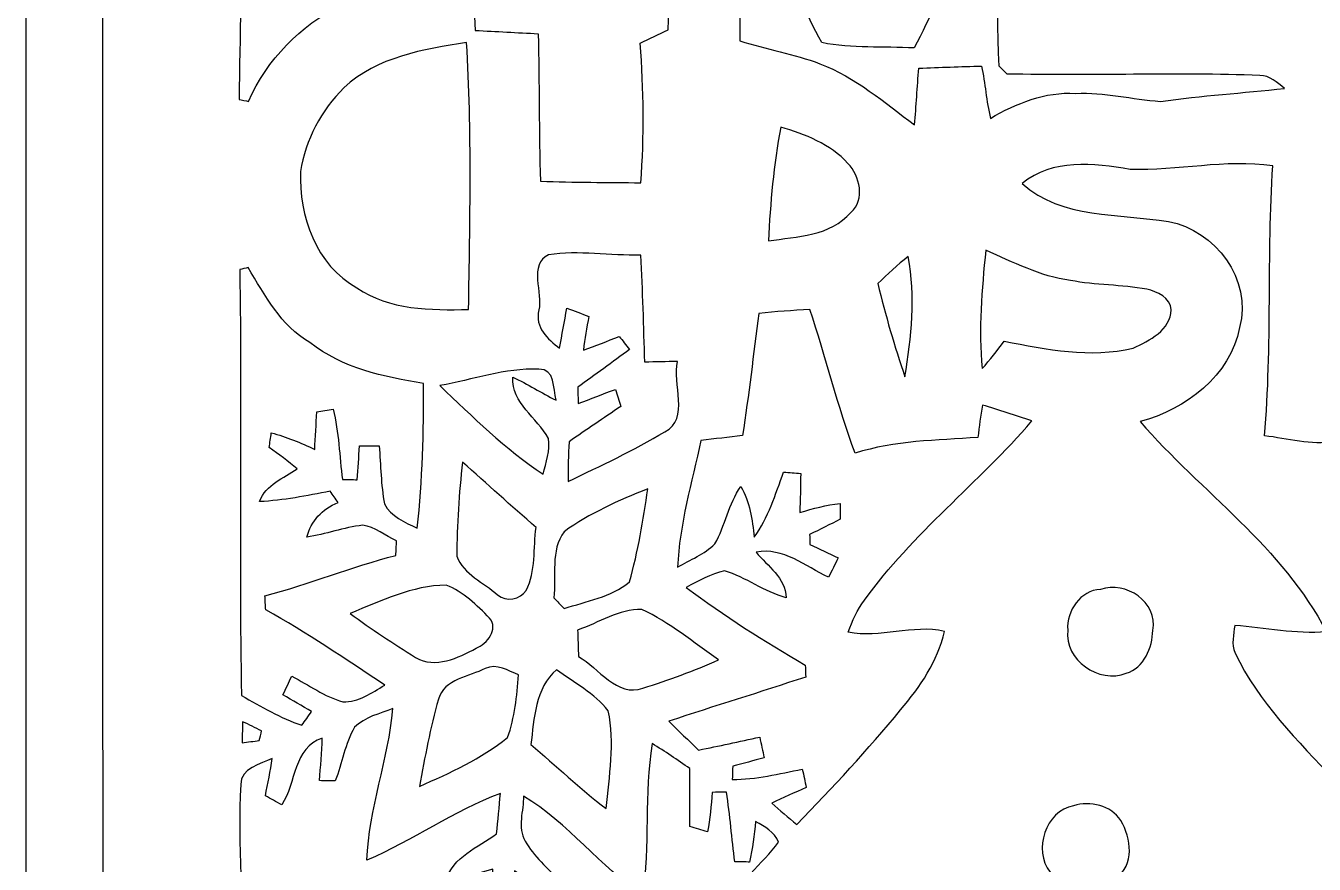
# Model space of a CAD drawing. Header units: centimetres. Extents: x -16.8 to 16.8, y -16.7 to 16.7.
# Drawn here: x -16.77 to -5, y -0.71 to 6.95 of the extents above; entities that cross this region are included whole.
import ezdxf

# ---------------------------------------------------------------- set-up
doc = ezdxf.new("R2010")
doc.units = ezdxf.units.CM
doc.header["$MEASUREMENT"] = 0
doc.layers.add('Layer 1', color=7, linetype='Continuous')

msp = doc.modelspace()

# ---------------------------------------------------------------- linework, layer by layer
at = {"layer": 'Layer 1', "color": 7}
for points, knots in [([(-16.77458, 16.66875), (-16.77458, 16.66875), (16.77458, 16.66875), (16.77458, 16.66875), (16.77458, 16.66875), (16.77458, 16.66875), (16.77458, -16.66875), (16.77458, -16.66875), (16.77458, -16.66875), (16.77458, -16.66875), (-16.77458, -16.66875), (-16.77458, -16.66875), (-16.77458, -16.66875), (-16.77458, -16.66875), (-16.77458, 16.66875), (-16.77458, 16.66875), (-16.77458, 16.66875), (-16.77458, 16.66875), (-16.77458, 16.66875), (-16.77458, 16.66875)], [0, 0, 0, 0, 0.16666667, 0.16666667, 0.16666667, 0.16666667, 0.33333333, 0.33333333, 0.33333333, 0.33333333, 0.5, 0.5, 0.5, 0.5, 0.66666667, 0.66666667, 0.66666667, 0.66666667, 1, 1, 1, 1]), ([(-16.06056, 15.74024), (-16.08032, 8.00664), (-16.06338, 0.2727), (-16.06903, -7.46125), (-16.06903, -7.46125), (-16.06162, -10.29264), (-16.0842, -13.12439), (-16.05774, -15.95543), (-16.05774, -15.95543), (-8.24159, -15.97342), (-0.42545, -15.9579), (7.39069, -15.96319), (7.39069, -15.96319), (10.10426, -15.95579), (12.81818, -15.97836), (15.53139, -15.95191), (15.53139, -15.95191), (15.5508, -8.21796), (15.53422, -0.48436), (15.53986, 7.24958), (15.53986, 7.24958), (15.53245, 10.08098), (15.55503, 12.91272), (15.52857, 15.74377), (15.52857, 15.74377), (5.41937, 15.76246), (-4.68983, 15.74518), (-14.79903, 15.75223), (-14.79903, 15.75223), (-15.21954, 15.75294), (-15.6404, 15.75223), (-16.06056, 15.74024)], [0, 0, 0, 0, 0.11111111, 0.11111111, 0.11111111, 0.11111111, 0.22222222, 0.22222222, 0.22222222, 0.22222222, 0.33333333, 0.33333333, 0.33333333, 0.33333333, 0.44444444, 0.44444444, 0.44444444, 0.44444444, 0.55555556, 0.55555556, 0.55555556, 0.55555556, 0.66666667, 0.66666667, 0.66666667, 0.66666667, 0.77777778, 0.77777778, 0.77777778, 0.77777778, 1, 1, 1, 1]), ([(-13.49446, 11.15624), (-13.53397, 10.72515), (-13.66873, 10.31028), (-13.72553, 9.88201), (-13.72553, 9.88201), (-13.32442, 10.04217), (-12.96353, 10.28629), (-12.56171, 10.44328), (-12.56171, 10.44328), (-12.5857, 10.32863), (-12.58076, 10.20022), (-12.63403, 10.09156), (-12.63403, 10.09156), (-12.7635, 9.96068), (-12.98963, 9.89012), (-13.00374, 9.67705), (-13.00374, 9.67705), (-12.87392, 9.71374), (-12.74657, 9.7596), (-12.61569, 9.79382), (-12.61569, 9.79382), (-12.66649, 9.51512), (-13.06583, 9.50207), (-13.07112, 9.20891), (-13.07112, 9.20891), (-12.96106, 9.24278), (-12.85416, 9.28582), (-12.74868, 9.33132), (-12.74868, 9.33132), (-12.72434, 9.20397), (-12.72223, 9.06321), (-12.65167, 8.94856), (-12.65167, 8.94856), (-12.55148, 9.04452), (-12.51797, 9.18104), (-12.48763, 9.31086), (-12.48763, 9.31086), (-12.37897, 9.23925), (-12.2749, 9.16023), (-12.16096, 9.09673), (-12.16096, 9.09673), (-12.12109, 9.37895), (-12.54054, 9.48584), (-12.44141, 9.779), (-12.44141, 9.779), (-12.35004, 9.7088), (-12.26256, 9.63436), (-12.1726, 9.56275), (-12.1726, 9.56275), (-12.13873, 9.60473), (-12.10451, 9.64636), (-12.07029, 9.68834), (-12.07029, 9.68834), (-12.17965, 9.8104), (-12.29395, 9.92787), (-12.40649, 10.04641), (-12.40649, 10.04641), (-12.39379, 10.16847), (-12.37686, 10.28912), (-12.3571, 10.40977), (-12.3571, 10.40977), (-12.01032, 10.15083), (-11.71928, 9.82557), (-11.37532, 9.56275), (-11.37532, 9.56275), (-11.33404, 9.99878), (-11.34992, 10.43834), (-11.29524, 10.87332), (-11.29524, 10.87332), (-11.20352, 10.801), (-11.10015, 10.73538), (-11.02995, 10.64119), (-11.02995, 10.64119), (-10.99644, 10.48138), (-10.99044, 10.31769), (-10.97351, 10.15577), (-10.97351, 10.15577), (-10.91671, 10.15012), (-10.85956, 10.14518), (-10.80241, 10.13989), (-10.80241, 10.13989), (-10.80135, 10.23479), (-10.80453, 10.32933), (-10.80805, 10.42352), (-10.80805, 10.42352), (-10.75831, 10.42423), (-10.70892, 10.42494), (-10.65918, 10.42529), (-10.65918, 10.42529), (-10.63025, 10.293), (-10.61544, 10.15824), (-10.61755, 10.02277), (-10.61755, 10.02277), (-10.71563, 9.96879), (-10.89307, 9.97267), (-10.89484, 9.83403), (-10.89484, 9.83403), (-10.8839, 8.86142), (-10.86908, 7.88846), (-10.90401, 6.91621), (-10.90401, 6.91621), (-10.98938, 6.87599), (-11.07546, 6.83683), (-11.16013, 6.79485), (-11.16013, 6.79485), (-11.12661, 6.37081), (-11.12344, 5.94431), (-11.15272, 5.51956), (-11.15272, 5.51956), (-11.45893, 5.52097), (-11.76514, 5.52379), (-12.071, 5.53226), (-12.071, 5.53226), (-12.0837, 5.9817), (-12.08158, 6.43149), (-12.09146, 6.88128), (-12.09146, 6.88128), (-12.28302, 6.89222), (-12.47493, 6.90174), (-12.66649, 6.91197), (-12.66649, 6.91197), (-12.67636, 7.08307), (-12.68342, 7.25346), (-12.69471, 7.42386), (-12.69471, 7.42386), (-13.51386, 7.45631), (-14.40109, 7.03933), (-14.73941, 6.26251), (-14.73941, 6.26251), (-14.76093, 6.2671), (-14.80361, 6.27592), (-14.82513, 6.2805), (-14.82513, 6.2805), (-14.80749, 7.43656), (-14.7768, 8.59331), (-14.81949, 9.74937), (-14.81949, 9.74937), (-14.80996, 10.00266), (-14.82619, 10.25701), (-14.80291, 10.50925), (-14.80291, 10.50925), (-14.79726, 10.64789), (-14.6364, 10.67223), (-14.53727, 10.7248), (-14.53727, 10.7248), (-14.53515, 10.58792), (-14.53339, 10.44963), (-14.51575, 10.31346), (-14.51575, 10.31346), (-14.28221, 10.43199), (-14.30055, 10.72409), (-14.18414, 10.92764), (-14.18414, 10.92764), (-14.05431, 10.85709), (-14.091, 10.72056), (-14.11852, 10.60379), (-14.11852, 10.60379), (-14.07936, 10.57204), (-14.03985, 10.54029), (-14.00034, 10.50854), (-14.00034, 10.50854), (-13.9252, 10.65495), (-13.88604, 10.81581), (-13.81619, 10.96398), (-13.81619, 10.96398), (-13.76045, 11.08604), (-13.59323, 11.08569), (-13.49446, 11.15624)], [0, 0, 0, 0, 0.02325581, 0.02325581, 0.02325581, 0.02325581, 0.04651163, 0.04651163, 0.04651163, 0.04651163, 0.06976744, 0.06976744, 0.06976744, 0.06976744, 0.09302326, 0.09302326, 0.09302326, 0.09302326, 0.11627907, 0.11627907, 0.11627907, 0.11627907, 0.13953488, 0.13953488, 0.13953488, 0.13953488, 0.1627907, 0.1627907, 0.1627907, 0.1627907, 0.18604651, 0.18604651, 0.18604651, 0.18604651, 0.20930233, 0.20930233, 0.20930233, 0.20930233, 0.23255814, 0.23255814, 0.23255814, 0.23255814, 0.25581395, 0.25581395, 0.25581395, 0.25581395, 0.27906977, 0.27906977, 0.27906977, 0.27906977, 0.30232558, 0.30232558, 0.30232558, 0.30232558, 0.3255814, 0.3255814, 0.3255814, 0.3255814, 0.34883721, 0.34883721, 0.34883721, 0.34883721, 0.37209302, 0.37209302, 0.37209302, 0.37209302, 0.39534884, 0.39534884, 0.39534884, 0.39534884, 0.41860465, 0.41860465, 0.41860465, 0.41860465, 0.44186047, 0.44186047, 0.44186047, 0.44186047, 0.46511628, 0.46511628, 0.46511628, 0.46511628, 0.48837209, 0.48837209, 0.48837209, 0.48837209, 0.51162791, 0.51162791, 0.51162791, 0.51162791, 0.53488372, 0.53488372, 0.53488372, 0.53488372, 0.55813953, 0.55813953, 0.55813953, 0.55813953, 0.58139535, 0.58139535, 0.58139535, 0.58139535, 0.60465116, 0.60465116, 0.60465116, 0.60465116, 0.62790698, 0.62790698, 0.62790698, 0.62790698, 0.65116279, 0.65116279, 0.65116279, 0.65116279, 0.6744186, 0.6744186, 0.6744186, 0.6744186, 0.69767442, 0.69767442, 0.69767442, 0.69767442, 0.72093023, 0.72093023, 0.72093023, 0.72093023, 0.74418605, 0.74418605, 0.74418605, 0.74418605, 0.76744186, 0.76744186, 0.76744186, 0.76744186, 0.79069767, 0.79069767, 0.79069767, 0.79069767, 0.81395349, 0.81395349, 0.81395349, 0.81395349, 0.8372093, 0.8372093, 0.8372093, 0.8372093, 0.86046512, 0.86046512, 0.86046512, 0.86046512, 0.88372093, 0.88372093, 0.88372093, 0.88372093, 0.90697674, 0.90697674, 0.90697674, 0.90697674, 0.93023256, 0.93023256, 0.93023256, 0.93023256, 0.95348837, 0.95348837, 0.95348837, 0.95348837, 1, 1, 1, 1]), ([(-10.22879, 8.50865), (-9.90706, 7.97454), (-9.80475, 7.34025), (-9.49995, 6.79979), (-9.49995, 6.79979), (-9.22267, 6.74652), (-8.93727, 6.76557), (-8.65611, 6.75111), (-8.65611, 6.75111), (-8.34566, 7.31097), (-8.21972, 7.95267), (-7.91139, 8.51359), (-7.91139, 8.51359), (-7.86694, 7.87188), (-7.90963, 7.22842), (-7.88035, 6.58566), (-7.88035, 6.58566), (-7.85566, 6.56202), (-7.83061, 6.53768), (-7.80556, 6.51334), (-7.80556, 6.51334), (-7.03545, 6.4957), (-6.26498, 6.52815), (-5.49522, 6.50099), (-5.49522, 6.50099), (-5.40526, 6.49958), (-5.33753, 6.43467), (-5.27191, 6.3814), (-5.27191, 6.3814), (-5.64974, 6.34048), (-6.02897, 6.31507), (-6.40503, 6.26251), (-6.40503, 6.26251), (-6.66327, 6.28227), (-6.91868, 6.34894), (-7.17973, 6.33624), (-7.17973, 6.33624), (-7.45772, 6.35353), (-7.72301, 6.24452), (-7.95902, 6.10799), (-7.95902, 6.10799), (-7.995, 6.26569), (-8.00735, 6.42726), (-8.03945, 6.58566), (-8.03945, 6.58566), (-8.23066, 6.58072), (-8.42151, 6.57401), (-8.61236, 6.5659), (-8.61236, 6.5659), (-8.62859, 6.39374), (-8.63776, 6.22124), (-8.65117, 6.04873), (-8.65117, 6.04873), (-8.92916, 6.24981), (-9.19092, 6.48582), (-9.51689, 6.60753), (-9.51689, 6.60753), (-9.75607, 6.69396), (-10.00584, 6.74476), (-10.24925, 6.81567), (-10.24925, 6.81567), (-10.24819, 7.38011), (-10.25913, 7.94491), (-10.22879, 8.50865)], [0, 0, 0, 0, 0.05882353, 0.05882353, 0.05882353, 0.05882353, 0.11764706, 0.11764706, 0.11764706, 0.11764706, 0.17647059, 0.17647059, 0.17647059, 0.17647059, 0.23529412, 0.23529412, 0.23529412, 0.23529412, 0.29411765, 0.29411765, 0.29411765, 0.29411765, 0.35294118, 0.35294118, 0.35294118, 0.35294118, 0.41176471, 0.41176471, 0.41176471, 0.41176471, 0.47058824, 0.47058824, 0.47058824, 0.47058824, 0.52941176, 0.52941176, 0.52941176, 0.52941176, 0.58823529, 0.58823529, 0.58823529, 0.58823529, 0.64705882, 0.64705882, 0.64705882, 0.64705882, 0.70588235, 0.70588235, 0.70588235, 0.70588235, 0.76470588, 0.76470588, 0.76470588, 0.76470588, 0.82352941, 0.82352941, 0.82352941, 0.82352941, 0.88235294, 0.88235294, 0.88235294, 0.88235294, 1, 1, 1, 1]), ([(-13.86769, 6.3881), (-13.56113, 6.66926), (-13.14274, 6.74052), (-12.74586, 6.79979), (-12.74586, 6.79979), (-12.69577, 5.9877), (-12.71588, 5.17349), (-12.72752, 4.36033), (-12.72752, 4.36033), (-13.07324, 4.35504), (-13.45142, 4.35257), (-13.74775, 4.5593), (-13.74775, 4.5593), (-14.12275, 4.7625), (-14.27798, 5.21899), (-14.26492, 5.62257), (-14.26492, 5.62257), (-14.21765, 5.91009), (-14.07372, 6.18243), (-13.86769, 6.3881)], [0, 0, 0, 0, 0.16666667, 0.16666667, 0.16666667, 0.16666667, 0.33333333, 0.33333333, 0.33333333, 0.33333333, 0.5, 0.5, 0.5, 0.5, 0.66666667, 0.66666667, 0.66666667, 0.66666667, 1, 1, 1, 1]), ([(-9.87566, 6.02862), (-9.65165, 5.963), (-9.42164, 5.87163), (-9.26077, 5.6963), (-9.26077, 5.6963), (-9.15141, 5.57812), (-9.10167, 5.36787), (-9.23396, 5.24757), (-9.23396, 5.24757), (-9.42058, 5.03061), (-9.72714, 5.02991), (-9.9882, 4.98687), (-9.9882, 4.98687), (-9.97021, 5.33612), (-9.93916, 5.68466), (-9.87566, 6.02862)], [0, 0, 0, 0, 0.2, 0.2, 0.2, 0.2, 0.4, 0.4, 0.4, 0.4, 0.6, 0.6, 0.6, 0.6, 1, 1, 1, 1]), ([(-7.66904, 5.5118), (-7.39069, 5.74358), (-7.01675, 5.69524), (-6.68267, 5.64162), (-6.68267, 5.64162), (-6.24699, 5.62469), (-5.81484, 5.73722), (-5.37774, 5.67408), (-5.37774, 5.67408), (-5.43207, 4.85211), (-5.38304, 4.02661), (-5.45359, 3.20569), (-5.45359, 3.20569), (-5.24369, 3.18311), (-5.02708, 3.11115), (-4.81718, 3.15771), (-4.81718, 3.15771), (-4.71664, 4.00297), (-4.84152, 4.86692), (-4.70041, 5.71006), (-4.70041, 5.71006), (-4.4323, 5.69701), (-4.15819, 5.71359), (-3.89502, 5.64938), (-3.89502, 5.64938), (-3.90066, 4.79531), (-3.89784, 3.94123), (-3.89784, 3.08681), (-3.89784, 3.08681), (-3.68653, 3.08716), (-3.47486, 3.08681), (-3.26284, 3.08681), (-3.26284, 3.08681), (-3.26073, 3.74438), (-3.28295, 4.40302), (-3.23144, 5.05883), (-3.23144, 5.05883), (-2.94852, 4.47005), (-2.77601, 3.83469), (-2.52695, 3.23109), (-2.52695, 3.23109), (-2.3689, 3.21486), (-2.20874, 3.20887), (-2.05246, 3.17535), (-2.05246, 3.17535), (-2.33892, 2.75731), (-2.60703, 2.32622), (-2.90759, 1.91805), (-2.90759, 1.91805), (-3.52989, 1.91735), (-4.15043, 1.9745), (-4.77238, 1.97591), (-4.77238, 1.97591), (-4.4517, 1.42734), (-3.96593, 0.99413), (-3.65548, 0.43956), (-3.65548, 0.43956), (-3.76202, 0.04798), (-3.91195, -0.33338), (-4.08058, -0.70309), (-4.08058, -0.70309), (-4.32894, -0.45403), (-4.56494, -0.19368), (-4.81259, 0.05574), (-4.81259, 0.05574), (-5.14668, 0.41734), (-5.51004, 0.7687), (-5.72206, 1.22061), (-5.72206, 1.22061), (-5.76051, 1.30175), (-5.7337, 1.38959), (-5.72664, 1.4732), (-5.72664, 1.4732), (-5.4483, 1.44992), (-5.16996, 1.391), (-4.8895, 1.41358), (-4.8895, 1.41358), (-5.28673, 2.18899), (-6.03038, 2.69169), (-6.59165, 3.33622), (-6.59165, 3.33622), (-6.17396, 3.4477), (-5.76509, 3.75391), (-5.68113, 4.19594), (-5.68113, 4.19594), (-5.56225, 4.63338), (-5.90444, 5.08635), (-6.33271, 5.16431), (-6.33271, 5.16431), (-6.77827, 5.24051), (-7.3092, 5.18513), (-7.66904, 5.5118)], [0, 0, 0, 0, 0.04166667, 0.04166667, 0.04166667, 0.04166667, 0.08333333, 0.08333333, 0.08333333, 0.08333333, 0.125, 0.125, 0.125, 0.125, 0.16666667, 0.16666667, 0.16666667, 0.16666667, 0.20833333, 0.20833333, 0.20833333, 0.20833333, 0.25, 0.25, 0.25, 0.25, 0.29166667, 0.29166667, 0.29166667, 0.29166667, 0.33333333, 0.33333333, 0.33333333, 0.33333333, 0.375, 0.375, 0.375, 0.375, 0.41666667, 0.41666667, 0.41666667, 0.41666667, 0.45833333, 0.45833333, 0.45833333, 0.45833333, 0.5, 0.5, 0.5, 0.5, 0.54166667, 0.54166667, 0.54166667, 0.54166667, 0.58333333, 0.58333333, 0.58333333, 0.58333333, 0.625, 0.625, 0.625, 0.625, 0.66666667, 0.66666667, 0.66666667, 0.66666667, 0.70833333, 0.70833333, 0.70833333, 0.70833333, 0.75, 0.75, 0.75, 0.75, 0.79166667, 0.79166667, 0.79166667, 0.79166667, 0.83333333, 0.83333333, 0.83333333, 0.83333333, 0.875, 0.875, 0.875, 0.875, 0.91666667, 0.91666667, 0.91666667, 0.91666667, 1, 1, 1, 1]), ([(-11.99797, 4.85916), (-11.71928, 4.90467), (-11.43494, 4.85069), (-11.15413, 4.8581), (-11.15413, 4.8581), (-11.13437, 4.53214), (-11.12908, 4.20546), (-11.11709, 3.87879), (-11.11709, 3.87879), (-11.01831, 3.88197), (-10.91812, 3.88338), (-10.81864, 3.88549), (-10.81864, 3.88549), (-10.86697, 3.68688), (-10.70363, 3.36091), (-10.93505, 3.24309), (-10.93505, 3.24309), (-11.21833, 3.07234), (-11.5189, 2.93229), (-11.817, 2.78977), (-11.817, 2.78977), (-11.81982, 2.91042), (-11.81629, 3.03177), (-11.80959, 3.15172), (-11.80959, 3.15172), (-11.65296, 3.26108), (-11.49421, 3.36691), (-11.33722, 3.47486), (-11.33722, 3.47486), (-11.35345, 3.52637), (-11.37038, 3.57787), (-11.38661, 3.62903), (-11.38661, 3.62903), (-11.50126, 3.58916), (-11.61309, 3.54259), (-11.72633, 3.49991), (-11.72633, 3.49991), (-11.72739, 3.55036), (-11.72845, 3.6008), (-11.72951, 3.6509), (-11.72951, 3.6509), (-11.57217, 3.7659), (-11.41307, 3.87879), (-11.25679, 3.99521), (-11.25679, 3.99521), (-11.28854, 4.03507), (-11.32029, 4.07494), (-11.35204, 4.1148), (-11.35204, 4.1148), (-11.46034, 4.07176), (-11.56829, 4.02731), (-11.67871, 3.99027), (-11.67871, 3.99027), (-11.66742, 4.09328), (-11.64872, 4.19523), (-11.62897, 4.29683), (-11.62897, 4.29683), (-11.69529, 4.32329), (-11.76196, 4.34834), (-11.82934, 4.37198), (-11.82934, 4.37198), (-11.85228, 4.25027), (-11.87344, 4.12821), (-11.89637, 4.00579), (-11.89637, 4.00579), (-12.00362, 4.09011), (-12.12638, 4.19594), (-12.08476, 4.3561), (-12.08476, 4.3561), (-12.04983, 4.50462), (-12.18106, 4.77873), (-11.99797, 4.85916)], [0, 0, 0, 0, 0.05263158, 0.05263158, 0.05263158, 0.05263158, 0.10526316, 0.10526316, 0.10526316, 0.10526316, 0.15789474, 0.15789474, 0.15789474, 0.15789474, 0.21052632, 0.21052632, 0.21052632, 0.21052632, 0.26315789, 0.26315789, 0.26315789, 0.26315789, 0.31578947, 0.31578947, 0.31578947, 0.31578947, 0.36842105, 0.36842105, 0.36842105, 0.36842105, 0.42105263, 0.42105263, 0.42105263, 0.42105263, 0.47368421, 0.47368421, 0.47368421, 0.47368421, 0.52631579, 0.52631579, 0.52631579, 0.52631579, 0.57894737, 0.57894737, 0.57894737, 0.57894737, 0.63157895, 0.63157895, 0.63157895, 0.63157895, 0.68421053, 0.68421053, 0.68421053, 0.68421053, 0.73684211, 0.73684211, 0.73684211, 0.73684211, 0.78947368, 0.78947368, 0.78947368, 0.78947368, 0.84210526, 0.84210526, 0.84210526, 0.84210526, 0.89473684, 0.89473684, 0.89473684, 0.89473684, 1, 1, 1, 1]), ([(-8.98807, 4.5974), (-8.89811, 4.68277), (-8.80851, 4.76814), (-8.71114, 4.84505), (-8.71114, 4.84505), (-8.64164, 4.47851), (-8.68151, 4.10845), (-8.73972, 3.74403), (-8.73972, 3.74403), (-8.83673, 4.02414), (-8.91681, 4.30989), (-8.98807, 4.5974)], [0, 0, 0, 0, 0.25, 0.25, 0.25, 0.25, 0.5, 0.5, 0.5, 0.5, 1, 1, 1, 1]), ([(-8.00171, 4.90185), (-7.75018, 4.79425), (-7.50358, 4.66266), (-7.22771, 4.62703), (-7.22771, 4.62703), (-6.99805, 4.5787), (-6.76028, 4.5907), (-6.53027, 4.54554), (-6.53027, 4.54554), (-6.4329, 4.52473), (-6.31331, 4.47181), (-6.3059, 4.35751), (-6.3059, 4.35751), (-6.31366, 4.17266), (-6.50452, 4.07529), (-6.65374, 4.00861), (-6.65374, 4.00861), (-7.04462, 3.91301), (-7.44608, 3.99627), (-7.83273, 4.0707), (-7.83273, 4.0707), (-7.89693, 3.98462), (-7.96325, 3.90031), (-8.03487, 3.81988), (-8.03487, 3.81988), (-8.06979, 4.18042), (-8.03628, 4.54307), (-8.00171, 4.90185)], [0, 0, 0, 0, 0.125, 0.125, 0.125, 0.125, 0.25, 0.25, 0.25, 0.25, 0.375, 0.375, 0.375, 0.375, 0.5, 0.5, 0.5, 0.5, 0.625, 0.625, 0.625, 0.625, 0.75, 0.75, 0.75, 0.75, 1, 1, 1, 1]), ([(-14.81878, 4.72581), (-14.79973, 4.73004), (-14.76163, 4.73922), (-14.74258, 4.74345), (-14.74258, 4.74345), (-14.58807, 4.49051), (-14.44625, 4.21252), (-14.17814, 4.05977), (-14.17814, 4.05977), (-13.8811, 3.82094), (-13.50433, 3.74544), (-13.1385, 3.68441), (-13.1385, 3.68441), (-13.1378, 3.24309), (-13.14768, 2.80106), (-13.19742, 2.3622), (-13.19742, 2.3622), (-13.30819, 2.41476), (-13.43907, 2.46733), (-13.49693, 2.58304), (-13.49693, 2.58304), (-13.52903, 2.75766), (-13.53044, 2.93617), (-13.5449, 3.11291), (-13.5449, 3.11291), (-13.60452, 3.11397), (-13.66414, 3.11397), (-13.72376, 3.11291), (-13.72376, 3.11291), (-13.73117, 3.01166), (-13.73823, 2.90724), (-13.74493, 2.80494), (-13.74493, 2.80494), (-13.79044, 2.80529), (-13.83594, 2.80564), (-13.88145, 2.80564), (-13.88145, 2.80564), (-13.90721, 3.02048), (-13.91285, 3.23815), (-13.96612, 3.44805), (-13.96612, 3.44805), (-14.01551, 3.44029), (-14.0649, 3.43253), (-14.11429, 3.42441), (-14.11429, 3.42441), (-14.12134, 3.31117), (-14.12769, 3.19546), (-14.13439, 3.08151), (-14.13439, 3.08151), (-14.26316, 3.14113), (-14.39298, 3.19828), (-14.53092, 3.23286), (-14.53092, 3.23286), (-14.53727, 3.18841), (-14.54362, 3.1436), (-14.54961, 3.0988), (-14.54961, 3.0988), (-14.46248, 3.03636), (-14.3764, 2.9718), (-14.2935, 2.90407), (-14.2935, 2.90407), (-14.41944, 2.81658), (-14.57854, 2.7626), (-14.63781, 2.60456), (-14.63781, 2.60456), (-14.41979, 2.61373), (-14.20636, 2.65889), (-13.99293, 2.69981), (-13.99293, 2.69981), (-13.96894, 2.66559), (-13.94495, 2.63066), (-13.92096, 2.59609), (-13.92096, 2.59609), (-14.06984, 2.53436), (-14.16509, 2.42888), (-14.20636, 2.27965), (-14.20636, 2.27965), (-14.03421, 2.30681), (-13.86911, 2.36714), (-13.69624, 2.38901), (-13.69624, 2.38901), (-13.58159, 2.37596), (-13.48881, 2.29059), (-13.38545, 2.24473), (-13.38545, 2.24473), (-13.38792, 2.20098), (-13.39039, 2.15724), (-13.3925, 2.11314), (-13.3925, 2.11314), (-13.79643, 2.00801), (-14.18449, 1.84891), (-14.58877, 1.74449), (-14.58877, 1.74449), (-14.58666, 1.70145), (-14.58454, 1.65876), (-14.58207, 1.61537), (-14.58207, 1.61537), (-14.20707, 1.40758), (-13.85147, 1.16381), (-13.4941, 0.9271), (-13.4941, 0.9271), (-13.61052, 0.85584), (-13.7347, 0.77047), (-13.87651, 0.77329), (-13.87651, 0.77329), (-14.04514, 0.82197), (-14.18943, 0.92922), (-14.3443, 1.00859), (-14.3443, 1.00859), (-14.37076, 0.95179), (-14.39757, 0.895), (-14.42403, 0.83785), (-14.42403, 0.83785), (-14.33689, 0.78634), (-14.24905, 0.7366), (-14.16191, 0.68509), (-14.16191, 0.68509), (-14.1919, 0.64382), (-14.22188, 0.60219), (-14.25152, 0.55986), (-14.25152, 0.55986), (-14.44696, 0.62618), (-14.6237, 0.73307), (-14.80397, 0.83079), (-14.80397, 0.83079), (-14.82584, 2.12901), (-14.79903, 3.42724), (-14.81878, 4.72581)], [0, 0, 0, 0, 0.03030303, 0.03030303, 0.03030303, 0.03030303, 0.06060606, 0.06060606, 0.06060606, 0.06060606, 0.09090909, 0.09090909, 0.09090909, 0.09090909, 0.12121212, 0.12121212, 0.12121212, 0.12121212, 0.15151515, 0.15151515, 0.15151515, 0.15151515, 0.18181818, 0.18181818, 0.18181818, 0.18181818, 0.21212121, 0.21212121, 0.21212121, 0.21212121, 0.24242424, 0.24242424, 0.24242424, 0.24242424, 0.27272727, 0.27272727, 0.27272727, 0.27272727, 0.3030303, 0.3030303, 0.3030303, 0.3030303, 0.33333333, 0.33333333, 0.33333333, 0.33333333, 0.36363636, 0.36363636, 0.36363636, 0.36363636, 0.39393939, 0.39393939, 0.39393939, 0.39393939, 0.42424242, 0.42424242, 0.42424242, 0.42424242, 0.45454545, 0.45454545, 0.45454545, 0.45454545, 0.48484848, 0.48484848, 0.48484848, 0.48484848, 0.51515152, 0.51515152, 0.51515152, 0.51515152, 0.54545455, 0.54545455, 0.54545455, 0.54545455, 0.57575758, 0.57575758, 0.57575758, 0.57575758, 0.60606061, 0.60606061, 0.60606061, 0.60606061, 0.63636364, 0.63636364, 0.63636364, 0.63636364, 0.66666667, 0.66666667, 0.66666667, 0.66666667, 0.6969697, 0.6969697, 0.6969697, 0.6969697, 0.72727273, 0.72727273, 0.72727273, 0.72727273, 0.75757576, 0.75757576, 0.75757576, 0.75757576, 0.78787879, 0.78787879, 0.78787879, 0.78787879, 0.81818182, 0.81818182, 0.81818182, 0.81818182, 0.84848485, 0.84848485, 0.84848485, 0.84848485, 0.87878788, 0.87878788, 0.87878788, 0.87878788, 0.90909091, 0.90909091, 0.90909091, 0.90909091, 0.93939394, 0.93939394, 0.93939394, 0.93939394, 1, 1, 1, 1]), ([(-10.07674, 4.32541), (-9.92152, 4.34128), (-9.76595, 4.35116), (-9.61002, 4.3621), (-9.61002, 4.3621), (-9.46326, 3.92642), (-9.35567, 3.47768), (-9.19586, 3.04694), (-9.19586, 3.04694), (-8.8332, 3.1623), (-8.44973, 3.16512), (-8.07332, 3.19052), (-8.07332, 3.19052), (-8.06238, 3.29283), (-8.04651, 3.38772), (-8.0324, 3.48756), (-8.0324, 3.48756), (-7.88035, 3.44241), (-7.73077, 3.38949), (-7.57943, 3.34186), (-7.57943, 3.34186), (-8.06768, 2.77636), (-8.66987, 2.31316), (-9.11013, 1.70427), (-9.11013, 1.70427), (-9.1761, 1.61572), (-9.2202, 1.51412), (-9.26006, 1.41182), (-9.26006, 1.41182), (-8.96655, 1.35008), (-8.67163, 1.48484), (-8.37777, 1.41852), (-8.37777, 1.41852), (-8.44091, 1.14547), (-8.60178, 0.91123), (-8.77958, 0.70026), (-8.77958, 0.70026), (-9.0805, 0.33796), (-9.39835, -0.01023), (-9.72855, -0.34608), (-9.72855, -0.34608), (-9.80687, -0.28363), (-9.88307, -0.21872), (-9.95715, -0.15169), (-9.95715, -0.15169), (-9.85414, -0.10019), (-9.74796, -0.05539), (-9.64212, -0.00988), (-9.64212, -0.00988), (-9.65341, 0.04657), (-9.66505, 0.10266), (-9.67775, 0.15875), (-9.67775, 0.15875), (-9.88942, 0.11748), (-10.10109, 0.0635), (-10.31804, 0.06526), (-10.31804, 0.06526), (-10.31734, 0.0956), (-10.31522, 0.15628), (-10.31416, 0.18662), (-10.31416, 0.18662), (-10.21821, 0.21096), (-10.12225, 0.23671), (-10.027, 0.26282), (-10.027, 0.26282), (-10.04006, 0.32597), (-10.05346, 0.38841), (-10.06757, 0.45085), (-10.06757, 0.45085), (-10.25419, 0.41416), (-10.4394, 0.36865), (-10.62637, 0.33338), (-10.62637, 0.33338), (-10.71739, 0.42051), (-10.80805, 0.50835), (-10.89695, 0.5969), (-10.89695, 0.5969), (-10.48209, 0.7366), (-10.06228, 0.86184), (-9.64706, 1.00118), (-9.64706, 1.00118), (-9.64812, 1.02835), (-9.64988, 1.08268), (-9.65059, 1.10984), (-9.65059, 1.10984), (-10.02312, 1.33068), (-10.39424, 1.55681), (-10.73785, 1.82069), (-10.73785, 1.82069), (-10.62496, 1.87713), (-10.51419, 1.94522), (-10.38931, 1.97062), (-10.38931, 1.97062), (-10.1921, 1.91417), (-10.02559, 1.77871), (-9.82557, 1.72579), (-9.82557, 1.72579), (-9.83015, 1.911), (-9.99596, 2.01295), (-10.10003, 2.14348), (-10.10003, 2.14348), (-9.85273, 2.18793), (-9.64847, 2.01471), (-9.43857, 1.91241), (-9.43857, 1.91241), (-9.40894, 1.97132), (-9.37895, 2.03059), (-9.35002, 2.08986), (-9.35002, 2.08986), (-9.4361, 2.13148), (-9.52218, 2.17276), (-9.6079, 2.21368), (-9.6079, 2.21368), (-9.60896, 2.23626), (-9.61037, 2.28106), (-9.61108, 2.30364), (-9.61108, 2.30364), (-9.51689, 2.3495), (-9.42305, 2.39607), (-9.33062, 2.4451), (-9.33062, 2.4451), (-9.33133, 2.48109), (-9.33274, 2.55305), (-9.33309, 2.58868), (-9.33309, 2.58868), (-9.45833, 2.57351), (-9.58039, 2.54141), (-9.70033, 2.50437), (-9.70033, 2.50437), (-9.69786, 2.62396), (-9.69363, 2.74179), (-9.69257, 2.86103), (-9.69257, 2.86103), (-9.74478, 2.86632), (-9.79699, 2.87126), (-9.84885, 2.87514), (-9.84885, 2.87514), (-9.92399, 2.67053), (-9.9882, 2.45604), (-10.11837, 2.27859), (-10.11837, 2.27859), (-10.13389, 2.43911), (-10.15647, 2.60315), (-10.24079, 2.7432), (-10.24079, 2.7432), (-10.35121, 2.58269), (-10.38366, 2.38548), (-10.47644, 2.21721), (-10.47644, 2.21721), (-10.57381, 2.12478), (-10.70187, 2.07116), (-10.81828, 2.00554), (-10.81828, 2.00554), (-10.79994, 2.39959), (-10.6867, 2.77918), (-10.60521, 3.16301), (-10.60521, 3.16301), (-10.47856, 3.17853), (-10.35121, 3.19229), (-10.22421, 3.20851), (-10.22421, 3.20851), (-10.16706, 3.57964), (-10.12331, 3.95288), (-10.07674, 4.32541)], [0, 0, 0, 0, 0.02380952, 0.02380952, 0.02380952, 0.02380952, 0.04761905, 0.04761905, 0.04761905, 0.04761905, 0.07142857, 0.07142857, 0.07142857, 0.07142857, 0.0952381, 0.0952381, 0.0952381, 0.0952381, 0.11904762, 0.11904762, 0.11904762, 0.11904762, 0.14285714, 0.14285714, 0.14285714, 0.14285714, 0.16666667, 0.16666667, 0.16666667, 0.16666667, 0.19047619, 0.19047619, 0.19047619, 0.19047619, 0.21428571, 0.21428571, 0.21428571, 0.21428571, 0.23809524, 0.23809524, 0.23809524, 0.23809524, 0.26190476, 0.26190476, 0.26190476, 0.26190476, 0.28571429, 0.28571429, 0.28571429, 0.28571429, 0.30952381, 0.30952381, 0.30952381, 0.30952381, 0.33333333, 0.33333333, 0.33333333, 0.33333333, 0.35714286, 0.35714286, 0.35714286, 0.35714286, 0.38095238, 0.38095238, 0.38095238, 0.38095238, 0.4047619, 0.4047619, 0.4047619, 0.4047619, 0.42857143, 0.42857143, 0.42857143, 0.42857143, 0.45238095, 0.45238095, 0.45238095, 0.45238095, 0.47619048, 0.47619048, 0.47619048, 0.47619048, 0.5, 0.5, 0.5, 0.5, 0.52380952, 0.52380952, 0.52380952, 0.52380952, 0.54761905, 0.54761905, 0.54761905, 0.54761905, 0.57142857, 0.57142857, 0.57142857, 0.57142857, 0.5952381, 0.5952381, 0.5952381, 0.5952381, 0.61904762, 0.61904762, 0.61904762, 0.61904762, 0.64285714, 0.64285714, 0.64285714, 0.64285714, 0.66666667, 0.66666667, 0.66666667, 0.66666667, 0.69047619, 0.69047619, 0.69047619, 0.69047619, 0.71428571, 0.71428571, 0.71428571, 0.71428571, 0.73809524, 0.73809524, 0.73809524, 0.73809524, 0.76190476, 0.76190476, 0.76190476, 0.76190476, 0.78571429, 0.78571429, 0.78571429, 0.78571429, 0.80952381, 0.80952381, 0.80952381, 0.80952381, 0.83333333, 0.83333333, 0.83333333, 0.83333333, 0.85714286, 0.85714286, 0.85714286, 0.85714286, 0.88095238, 0.88095238, 0.88095238, 0.88095238, 0.9047619, 0.9047619, 0.9047619, 0.9047619, 0.92857143, 0.92857143, 0.92857143, 0.92857143, 0.95238095, 0.95238095, 0.95238095, 0.95238095, 1, 1, 1, 1]), ([(-12.99034, 3.66501), (-12.69048, 3.71934), (-12.39449, 3.82587), (-12.08687, 3.81494), (-12.08687, 3.81494), (-11.93518, 3.82058), (-11.9567, 3.64031), (-11.92848, 3.53095), (-11.92848, 3.53095), (-12.06112, 3.59974), (-12.18918, 3.67736), (-12.32359, 3.74297), (-12.32359, 3.74297), (-12.33699, 3.50449), (-12.10204, 3.37185), (-11.99868, 3.18241), (-11.99868, 3.18241), (-11.98104, 3.07446), (-12.01843, 2.95981), (-12.04701, 2.85503), (-12.04701, 2.85503), (-12.39132, 3.08504), (-12.69189, 3.37891), (-12.99034, 3.66501)], [0, 0, 0, 0, 0.14285714, 0.14285714, 0.14285714, 0.14285714, 0.28571429, 0.28571429, 0.28571429, 0.28571429, 0.42857143, 0.42857143, 0.42857143, 0.42857143, 0.57142857, 0.57142857, 0.57142857, 0.57142857, 0.71428571, 0.71428571, 0.71428571, 0.71428571, 1, 1, 1, 1]), ([(-12.83476, 2.10538), (-12.83476, 2.39289), (-12.8143, 2.68041), (-12.78431, 2.96651), (-12.78431, 2.96651), (-12.55889, 2.7686), (-12.33946, 2.56399), (-12.11157, 2.36926), (-12.11157, 2.36926), (-12.13697, 2.17911), (-12.11051, 1.96885), (-12.20082, 1.79317), (-12.20082, 1.79317), (-12.25797, 1.70991), (-12.38356, 1.68557), (-12.46258, 1.75295), (-12.46258, 1.75295), (-12.58676, 1.86337), (-12.77408, 1.93887), (-12.83476, 2.10538)], [0, 0, 0, 0, 0.16666667, 0.16666667, 0.16666667, 0.16666667, 0.33333333, 0.33333333, 0.33333333, 0.33333333, 0.5, 0.5, 0.5, 0.5, 0.66666667, 0.66666667, 0.66666667, 0.66666667, 1, 1, 1, 1]), ([(-11.85474, 2.32974), (-11.62085, 2.49555), (-11.35698, 2.61761), (-11.08992, 2.72062), (-11.08992, 2.72062), (-11.13049, 2.43452), (-11.17918, 2.14877), (-11.25714, 1.86972), (-11.25714, 1.86972), (-11.42647, 1.73249), (-11.6526, 1.69333), (-11.85545, 1.62631), (-11.85545, 1.62631), (-11.88614, 1.65947), (-11.91719, 1.69228), (-11.94823, 1.72438), (-11.94823, 1.72438), (-11.92706, 1.92264), (-11.98139, 2.15653), (-11.85474, 2.32974)], [0, 0, 0, 0, 0.16666667, 0.16666667, 0.16666667, 0.16666667, 0.33333333, 0.33333333, 0.33333333, 0.33333333, 0.5, 0.5, 0.5, 0.5, 0.66666667, 0.66666667, 0.66666667, 0.66666667, 1, 1, 1, 1]), ([(-13.80984, 1.58221), (-13.52832, 1.69862), (-13.24222, 1.8355), (-12.93213, 1.8415), (-12.93213, 1.8415), (-12.77832, 1.77871), (-12.65096, 1.6577), (-12.53596, 1.53952), (-12.53596, 1.53952), (-12.45094, 1.43722), (-12.55889, 1.30669), (-12.65767, 1.264), (-12.65767, 1.264), (-12.82171, 1.17687), (-13.03232, 1.07421), (-13.21153, 1.17934), (-13.21153, 1.17934), (-13.41508, 1.30704), (-13.61758, 1.43757), (-13.80984, 1.58221)], [0, 0, 0, 0, 0.16666667, 0.16666667, 0.16666667, 0.16666667, 0.33333333, 0.33333333, 0.33333333, 0.33333333, 0.5, 0.5, 0.5, 0.5, 0.66666667, 0.66666667, 0.66666667, 0.66666667, 1, 1, 1, 1]), ([(-6.95219, 1.80199), (-6.72324, 1.88348), (-6.42408, 1.68522), (-6.47524, 1.42769), (-6.47524, 1.42769), (-6.477, 1.26965), (-6.55532, 1.08444), (-6.7183, 1.0354), (-6.7183, 1.0354), (-6.9656, 0.93874), (-7.28733, 1.15358), (-7.25241, 1.43051), (-7.25241, 1.43051), (-7.26334, 1.60655), (-7.13775, 1.79388), (-6.95219, 1.80199)], [0, 0, 0, 0, 0.2, 0.2, 0.2, 0.2, 0.4, 0.4, 0.4, 0.4, 0.6, 0.6, 0.6, 0.6, 1, 1, 1, 1]), ([(-11.73127, 1.43087), (-11.53866, 1.49613), (-11.35204, 1.62278), (-11.1446, 1.6189), (-11.1446, 1.6189), (-10.89131, 1.50036), (-10.67259, 1.31727), (-10.44258, 1.15888), (-10.44258, 1.15888), (-10.66694, 1.05728), (-10.89942, 0.97402), (-11.13402, 0.89958), (-11.13402, 0.89958), (-11.3732, 0.81315), (-11.53654, 1.08268), (-11.72351, 1.18957), (-11.72351, 1.18957), (-11.72528, 1.24989), (-11.72916, 1.37054), (-11.73127, 1.43087)], [0, 0, 0, 0, 0.16666667, 0.16666667, 0.16666667, 0.16666667, 0.33333333, 0.33333333, 0.33333333, 0.33333333, 0.5, 0.5, 0.5, 0.5, 0.66666667, 0.66666667, 0.66666667, 0.66666667, 1, 1, 1, 1]), ([(-12.57512, 1.07915), (-12.47034, 1.12924), (-12.36592, 1.05833), (-12.27032, 1.02059), (-12.27032, 1.02059), (-12.28725, 0.82762), (-12.30418, 0.63077), (-12.37262, 0.44732), (-12.37262, 0.44732), (-12.61075, 0.25224), (-12.89791, 0.12559), (-13.17766, 0.00106), (-13.17766, 0.00106), (-13.12792, 0.26882), (-13.07641, 0.53693), (-13.00304, 0.79904), (-13.00304, 0.79904), (-12.95118, 0.9839), (-12.71976, 1.00365), (-12.57512, 1.07915)], [0, 0, 0, 0, 0.16666667, 0.16666667, 0.16666667, 0.16666667, 0.33333333, 0.33333333, 0.33333333, 0.33333333, 0.5, 0.5, 0.5, 0.5, 0.66666667, 0.66666667, 0.66666667, 0.66666667, 1, 1, 1, 1]), ([(-12.15919, 0.38276), (-12.12779, 0.6223), (-12.12039, 0.89641), (-11.92424, 1.06821), (-11.92424, 1.06821), (-11.76479, 0.94721), (-11.57499, 0.85337), (-11.45152, 0.69215), (-11.45152, 0.69215), (-11.39049, 0.39864), (-11.44164, 0.09419), (-11.47057, -0.20144), (-11.47057, -0.20144), (-11.71258, -0.02187), (-11.92636, 0.19226), (-12.15919, 0.38276)], [0, 0, 0, 0, 0.2, 0.2, 0.2, 0.2, 0.4, 0.4, 0.4, 0.4, 0.6, 0.6, 0.6, 0.6, 1, 1, 1, 1]), ([(-13.76962, 0.54116), (-13.67684, 0.63535), (-13.53926, 0.6664), (-13.41931, 0.71261), (-13.41931, 0.71261), (-13.46024, 0.24412), (-13.64051, -0.20249), (-13.65673, -0.6731), (-13.65673, -0.6731), (-13.2394, -0.49248), (-12.86439, -0.22437), (-12.43753, -0.06421), (-12.43753, -0.06421), (-12.44741, -0.18591), (-12.45905, -0.3108), (-12.47246, -0.43286), (-12.47246, -0.43286), (-12.64179, -0.55633), (-12.86898, -0.64135), (-12.93848, -0.86254), (-12.93848, -0.86254), (-12.79208, -0.83785), (-12.6492, -0.79904), (-12.50738, -0.756), (-12.50738, -0.756), (-12.50668, -0.80469), (-12.50597, -0.85337), (-12.50491, -0.90241), (-12.50491, -0.90241), (-12.66084, -1.01635), (-12.81924, -1.12783), (-12.98469, -1.22837), (-12.98469, -1.22837), (-12.95083, -1.28552), (-12.9159, -1.34267), (-12.87992, -1.39876), (-12.87992, -1.39876), (-12.79031, -1.34303), (-12.69859, -1.29011), (-12.60369, -1.24389), (-12.60369, -1.24389), (-12.59311, -1.37689), (-12.58641, -1.51095), (-12.56101, -1.64253), (-12.56101, -1.64253), (-12.52643, -1.64218), (-12.45694, -1.64183), (-12.42236, -1.64148), (-12.42236, -1.64148), (-12.39485, -1.52224), (-12.37333, -1.40123), (-12.35004, -1.28164), (-12.35004, -1.28164), (-12.23186, -1.37478), (-12.10416, -1.47249), (-11.94329, -1.45309), (-11.94329, -1.45309), (-12.01491, -1.19309), (-12.35675, -1.06927), (-12.30948, -0.77153), (-12.30948, -0.77153), (-12.18847, -0.84173), (-12.07911, -0.93028), (-11.95564, -0.9966), (-11.95564, -0.9966), (-11.93659, -0.9525), (-11.91719, -0.90876), (-11.89743, -0.86536), (-11.89743, -0.86536), (-12.00468, -0.74577), (-12.13026, -0.63923), (-12.2107, -0.49848), (-12.2107, -0.49848), (-12.28513, -0.37465), (-12.2234, -0.21837), (-12.22622, -0.08819), (-12.22622, -0.08819), (-11.81806, -0.33514), (-11.52313, -0.72708), (-11.13437, -1.00083), (-11.13437, -1.00083), (-11.07228, -0.53834), (-11.12414, -0.06844), (-11.05076, 0.39299), (-11.05076, 0.39299), (-10.93258, 0.32138), (-10.82005, 0.24236), (-10.70539, 0.16439), (-10.70539, 0.16439), (-10.70539, 0.03175), (-10.70469, -0.23354), (-10.70469, -0.36618), (-10.70469, -0.36618), (-10.65142, -0.38206), (-10.5985, -0.39793), (-10.54559, -0.41381), (-10.54559, -0.41381), (-10.51983, -0.29528), (-10.51101, -0.17392), (-10.50114, -0.05327), (-10.50114, -0.05327), (-10.46868, -0.05256), (-10.40377, -0.05115), (-10.37131, -0.0508), (-10.37131, -0.0508), (-10.33851, -0.26211), (-10.32228, -0.4759), (-10.29547, -0.68862), (-10.29547, -0.68862), (-10.2616, -0.68898), (-10.19351, -0.68968), (-10.15965, -0.69039), (-10.15965, -0.69039), (-10.13319, -0.56762), (-10.11873, -0.44274), (-10.10426, -0.31856), (-10.10426, -0.31856), (-10.02383, -0.36654), (-9.93034, -0.4131), (-9.89648, -0.50765), (-9.89648, -0.50765), (-10.03194, -0.71438), (-10.3057, -0.85901), (-10.28171, -1.14265), (-10.28171, -1.14265), (-10.23267, -1.30881), (-10.04323, -1.34938), (-9.89718, -1.39171), (-9.89718, -1.39171), (-9.69786, -1.43193), (-9.49748, -1.47144), (-9.30557, -1.54023), (-9.30557, -1.54023), (-9.57898, -1.91523), (-9.9381, -2.21615), (-10.27889, -2.5273), (-10.27889, -2.5273), (-10.41612, -2.6476), (-10.54806, -2.77742), (-10.70963, -2.86561), (-10.70963, -2.86561), (-10.67717, -2.75343), (-10.63519, -2.64513), (-10.59462, -2.53612), (-10.59462, -2.53612), (-10.75619, -2.50931), (-10.92129, -2.51354), (-11.08322, -2.53506), (-11.08322, -2.53506), (-11.53301, -2.6095), (-11.97857, -2.70863), (-12.43048, -2.77248), (-12.43048, -2.77248), (-12.82594, -2.30822), (-13.08523, -1.73002), (-13.54455, -1.32115), (-13.54455, -1.32115), (-13.84159, -1.87396), (-13.71318, -2.54741), (-13.91744, -3.12491), (-13.91744, -3.12491), (-14.18273, -3.29248), (-14.5094, -3.33728), (-14.80996, -3.41595), (-14.80996, -3.41595), (-14.81737, -2.82399), (-14.78633, -2.23203), (-14.79762, -1.64042), (-14.79762, -1.64042), (-14.78739, -1.08726), (-14.83713, -0.53446), (-14.81032, 0.0187), (-14.81032, 0.0187), (-14.8082, 0.17145), (-14.63111, 0.20355), (-14.52139, 0.25647), (-14.52139, 0.25647), (-14.54044, 0.14393), (-14.56196, 0.02822), (-14.58524, -0.08431), (-14.58524, -0.08431), (-14.5355, -0.11218), (-14.48541, -0.1397), (-14.43496, -0.16722), (-14.43496, -0.16722), (-14.30373, 0.03316), (-14.32983, 0.35595), (-14.06454, 0.44238), (-14.06454, 0.44238), (-14.06984, 0.31221), (-14.08042, 0.1838), (-14.09065, 0.05362), (-14.09065, 0.05362), (-14.04232, 0.05327), (-13.99434, 0.05256), (-13.94601, 0.05186), (-13.94601, 0.05186), (-13.8811, 0.21272), (-13.85888, 0.39194), (-13.76962, 0.54116)], [0, 0, 0, 0, 0.01960784, 0.01960784, 0.01960784, 0.01960784, 0.03921569, 0.03921569, 0.03921569, 0.03921569, 0.05882353, 0.05882353, 0.05882353, 0.05882353, 0.07843137, 0.07843137, 0.07843137, 0.07843137, 0.09803922, 0.09803922, 0.09803922, 0.09803922, 0.11764706, 0.11764706, 0.11764706, 0.11764706, 0.1372549, 0.1372549, 0.1372549, 0.1372549, 0.15686275, 0.15686275, 0.15686275, 0.15686275, 0.17647059, 0.17647059, 0.17647059, 0.17647059, 0.19607843, 0.19607843, 0.19607843, 0.19607843, 0.21568627, 0.21568627, 0.21568627, 0.21568627, 0.23529412, 0.23529412, 0.23529412, 0.23529412, 0.25490196, 0.25490196, 0.25490196, 0.25490196, 0.2745098, 0.2745098, 0.2745098, 0.2745098, 0.29411765, 0.29411765, 0.29411765, 0.29411765, 0.31372549, 0.31372549, 0.31372549, 0.31372549, 0.33333333, 0.33333333, 0.33333333, 0.33333333, 0.35294118, 0.35294118, 0.35294118, 0.35294118, 0.37254902, 0.37254902, 0.37254902, 0.37254902, 0.39215686, 0.39215686, 0.39215686, 0.39215686, 0.41176471, 0.41176471, 0.41176471, 0.41176471, 0.43137255, 0.43137255, 0.43137255, 0.43137255, 0.45098039, 0.45098039, 0.45098039, 0.45098039, 0.47058824, 0.47058824, 0.47058824, 0.47058824, 0.49019608, 0.49019608, 0.49019608, 0.49019608, 0.50980392, 0.50980392, 0.50980392, 0.50980392, 0.52941176, 0.52941176, 0.52941176, 0.52941176, 0.54901961, 0.54901961, 0.54901961, 0.54901961, 0.56862745, 0.56862745, 0.56862745, 0.56862745, 0.58823529, 0.58823529, 0.58823529, 0.58823529, 0.60784314, 0.60784314, 0.60784314, 0.60784314, 0.62745098, 0.62745098, 0.62745098, 0.62745098, 0.64705882, 0.64705882, 0.64705882, 0.64705882, 0.66666667, 0.66666667, 0.66666667, 0.66666667, 0.68627451, 0.68627451, 0.68627451, 0.68627451, 0.70588235, 0.70588235, 0.70588235, 0.70588235, 0.7254902, 0.7254902, 0.7254902, 0.7254902, 0.74509804, 0.74509804, 0.74509804, 0.74509804, 0.76470588, 0.76470588, 0.76470588, 0.76470588, 0.78431373, 0.78431373, 0.78431373, 0.78431373, 0.80392157, 0.80392157, 0.80392157, 0.80392157, 0.82352941, 0.82352941, 0.82352941, 0.82352941, 0.84313725, 0.84313725, 0.84313725, 0.84313725, 0.8627451, 0.8627451, 0.8627451, 0.8627451, 0.88235294, 0.88235294, 0.88235294, 0.88235294, 0.90196078, 0.90196078, 0.90196078, 0.90196078, 0.92156863, 0.92156863, 0.92156863, 0.92156863, 0.94117647, 0.94117647, 0.94117647, 0.94117647, 0.96078431, 0.96078431, 0.96078431, 0.96078431, 1, 1, 1, 1]), ([(-14.79268, 0.59196), (-14.73482, 0.56515), (-14.67697, 0.53728), (-14.61911, 0.50906), (-14.61911, 0.50906), (-14.6244, 0.48683), (-14.63499, 0.44274), (-14.64028, 0.42051), (-14.64028, 0.42051), (-14.69249, 0.41346), (-14.7447, 0.40711), (-14.79726, 0.40005), (-14.79726, 0.40005), (-14.79726, 0.40005), (-14.79268, 0.59196), (-14.79268, 0.59196)], [0, 0, 0, 0, 0.2, 0.2, 0.2, 0.2, 0.4, 0.4, 0.4, 0.4, 0.6, 0.6, 0.6, 0.6, 1, 1, 1, 1]), ([(-7.19914, -0.17498), (-7.04674, -0.13159), (-6.85553, -0.17004), (-6.76769, -0.3115), (-6.76769, -0.3115), (-6.66997, -0.47343), (-6.63928, -0.71543), (-6.81426, -0.84102), (-6.81426, -0.84102), (-6.95889, -1.04175), (-7.2965, -0.98037), (-7.41398, -0.78211), (-7.41398, -0.78211), (-7.57202, -0.57926), (-7.45596, -0.22613), (-7.19914, -0.17498)], [0, 0, 0, 0, 0.2, 0.2, 0.2, 0.2, 0.4, 0.4, 0.4, 0.4, 0.6, 0.6, 0.6, 0.6, 1, 1, 1, 1])]:
    msp.add_open_spline(points, degree=3, knots=knots, dxfattribs=at)

doc.saveas('drawing.dxf')
